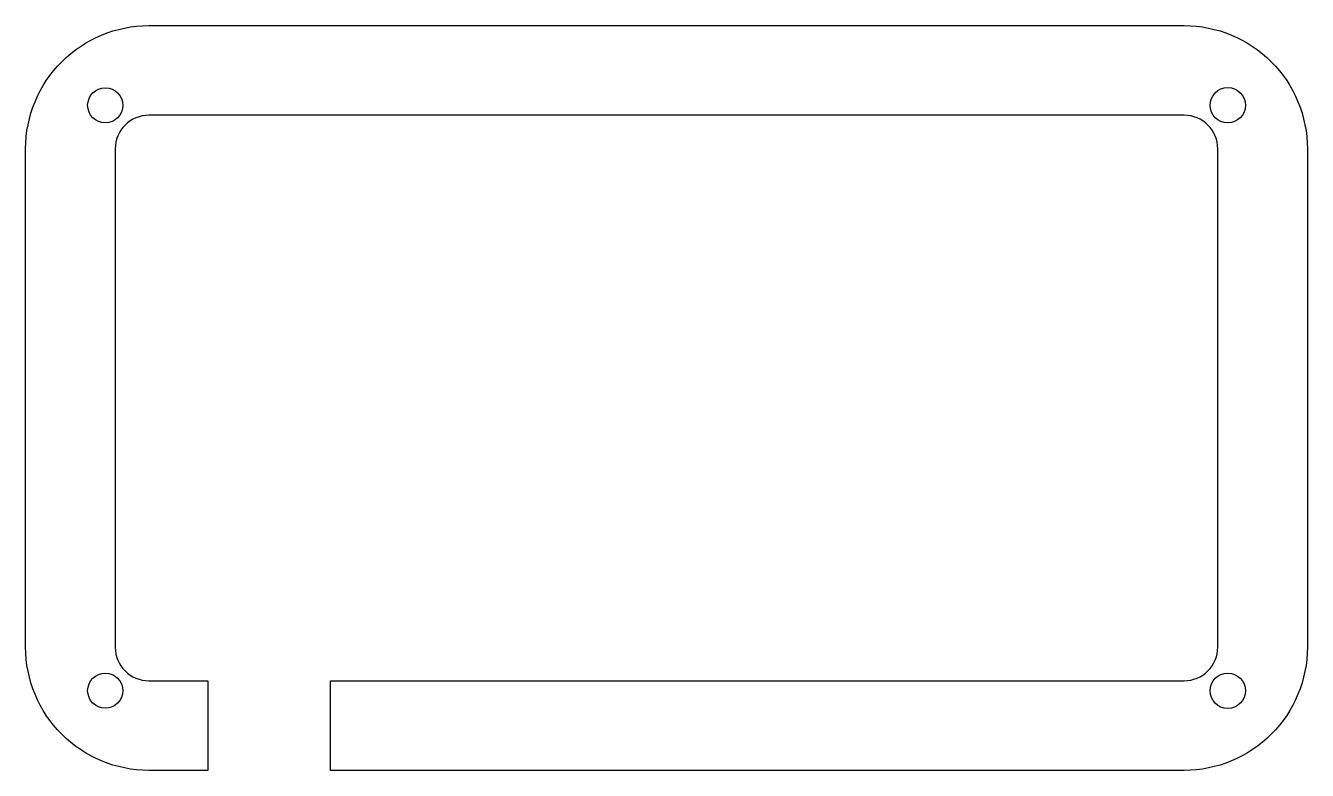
# Model space of a CAD drawing. Header units: millimetres. Extents: x -72 to 42, y -32 to 35.
import ezdxf

# ---------------------------------------------------------------- set-up
doc = ezdxf.new("R2010")
doc.units = ezdxf.units.MM
doc.layers.get('0').update_dxf_attribs({"linetype": 'CONTINUOUS'})

msp = doc.modelspace()

# ---------------------------------------------------------------- linework, layer by layer
msp.add_lwpolyline([(-45.27, -31.5), (-45.27, -23.5), (31, -23.5, 0.414214), (34, -20.5), (34, 24, 0.414214), (31, 27), (-61.5, 27, 0.414214), (-64.5, 24), (-64.5, -20.5, 0.414214), (-61.5, -23.5), (-56.21, -23.5), (-56.21, -31.5), (-61.5, -31.5, -0.414214), (-72.5, -20.5), (-72.5, 24, -0.414214), (-61.5, 35), (31, 35, -0.414214), (42, 24), (42, -20.5, -0.414214), (31, -31.5)], format="xyb", close=True)
for centre, radius in [((-65.39, 27.89), 1.57), ((34.89, 27.89), 1.58), ((-65.39, -24.39), 1.57), ((34.89, -24.39), 1.58)]:
    msp.add_circle(centre, radius)

doc.saveas('drawing.dxf')
